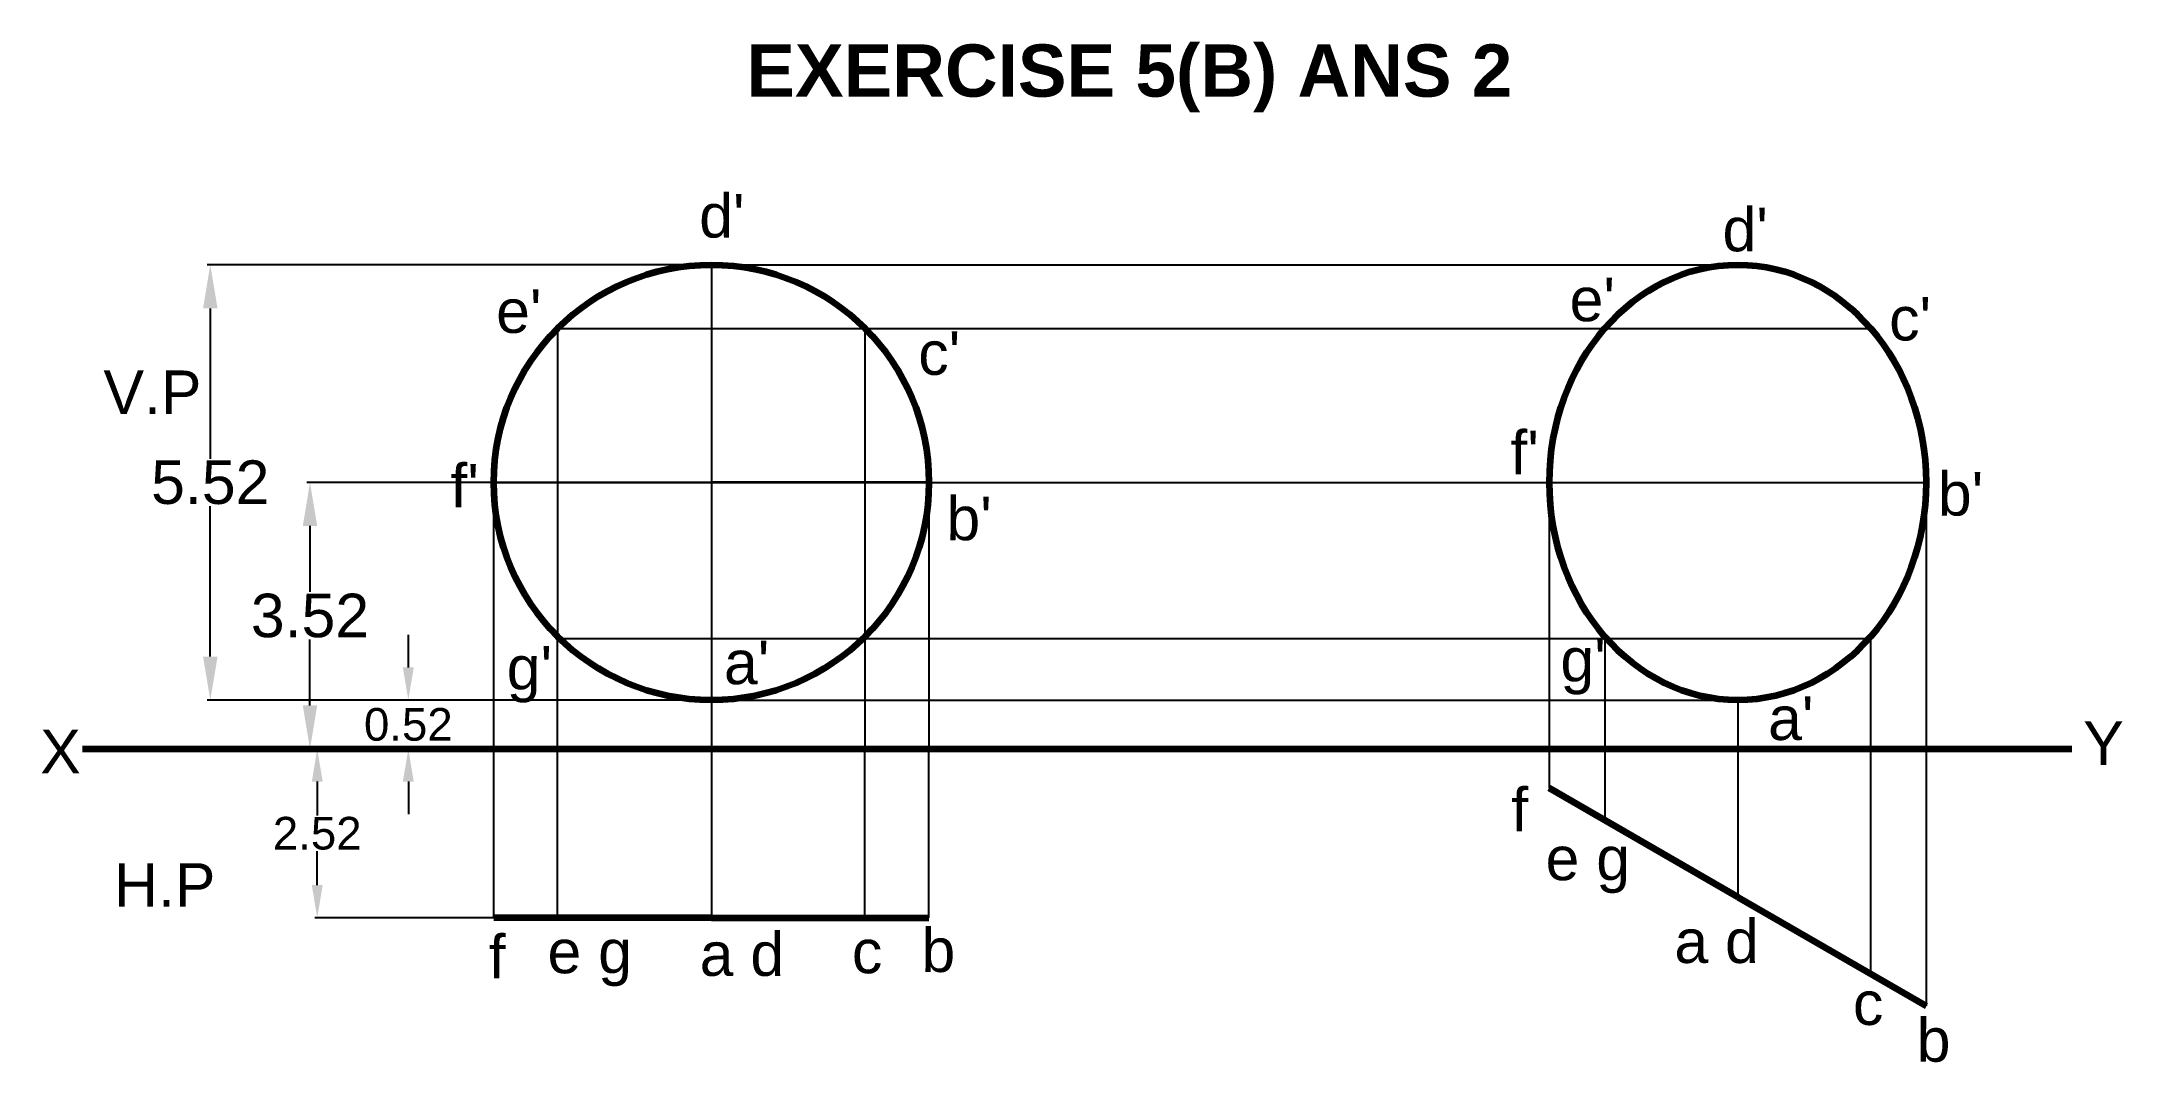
# Model space of a CAD drawing. Header units: centimetres. Extents: x 77.2 to 101.1, y 71.6 to 83.3.
import ezdxf

# ---------------------------------------------------------------- set-up
doc = ezdxf.new("R2010")
doc.units = ezdxf.units.CM
doc.header["$PDMODE"] = 35
doc.layers.add('thick continuous', color=7, linetype='Continuous', lineweight=30)
doc.styles.get("Standard").update_dxf_attribs({"font": 'arial.ttf'})
doc.dimstyles.get("Standard").update_dxf_attribs({"dimtxt": 2.5, "dimasz": 2.5, "dimexe": 0.18, "dimexo": 0.0625, "dimgap": 0.09, "dimtad": 0, "dimtih": 1, "dimtoh": 1, "dimdec": 1, "dimzin": 0, "dimdsep": 46, "dimtxsty": 'Standard', "dimcen": 0.09, "dimadec": 0, "dimazin": 0, "dimtfac": 1, "dimtdec": 1, "dimtofl": 0, "dimtmove": 0, "dimatfit": 3, "dimfxl": 1, "dimtolj": 1, "dimtzin": 0, "dimarcsym": 0})

# ---------------------------------------------------------------- blocks, each defined once
blk = doc.blocks.new('*D34')
at = {"layer": 'Defpoints', "color": 0}
for p in [(84.922, 78.272), (80.318, 75.211), (84.93, 75.211)]:
    blk.add_point(p, dxfattribs=at)
at = {"layer": 'thick continuous', "color": 0, "lineweight": -2}
for p, q in [((84.91, 78.272), (80.282, 78.272)), ((80.318, 77.772), (80.318, 77.015)), ((80.318, 75.711), (80.318, 76.468)), ((84.917, 75.211), (80.282, 75.211))]:
    blk.add_line(p, q, dxfattribs=at)
at = {"layer": 'thick continuous', "color": 0}
for points in [[(80.401, 77.772), (80.235, 77.772), (80.318, 78.272)], [(80.235, 75.711), (80.401, 75.711), (80.318, 75.211)]]:
    blk.add_solid(points, dxfattribs=at)
at = {"layer": 'thick continuous', "color": 0, "lineweight": -2, "insert": (80.318, 76.741), "char_height": 0.5, "attachment_point": 5}
blk.add_mtext('\\A1;3.52', dxfattribs=at)
blk = doc.blocks.new('*D36')
at = {"layer": 'Defpoints', "color": 0}
for p in [(84.93, 80.772), (79.172, 75.772), (84.93, 75.772)]:
    blk.add_point(p, dxfattribs=at)
at = {"layer": 'thick continuous', "color": 0, "lineweight": -2}
for p, q in [((84.917, 80.772), (79.136, 80.772)), ((79.172, 80.272), (79.172, 78.545)), ((79.172, 76.272), (79.172, 77.998)), ((84.917, 75.772), (79.136, 75.772))]:
    blk.add_line(p, q, dxfattribs=at)
at = {"layer": 'thick continuous', "color": 0}
for points in [[(79.256, 80.272), (79.089, 80.272), (79.172, 80.772)], [(79.089, 76.272), (79.256, 76.272), (79.172, 75.772)]]:
    blk.add_solid(points, dxfattribs=at)
at = {"layer": 'thick continuous', "color": 0, "lineweight": -2, "insert": (79.172, 78.272), "char_height": 0.5, "attachment_point": 5}
blk.add_mtext('\\A1;5.52', dxfattribs=at)
blk = doc.blocks.new('*D40')
at = {"layer": 'Defpoints', "color": 0}
for p in [(84.93, 75.772), (81.448, 75.211), (84.93, 75.211)]:
    blk.add_point(p, dxfattribs=at)
at = {"layer": 'thick continuous', "color": 0, "lineweight": -2}
for p, q in [((81.448, 76.147), (81.448, 76.522)), ((84.92, 75.772), (81.421, 75.772)), ((84.92, 75.211), (81.421, 75.211)), ((81.448, 74.836), (81.448, 74.461))]:
    blk.add_line(p, q, dxfattribs=at)
at = {"layer": 'thick continuous', "color": 0}
for points in [[(81.385, 76.147), (81.51, 76.147), (81.448, 75.772)], [(81.51, 74.836), (81.385, 74.836), (81.448, 75.211)]]:
    blk.add_solid(points, dxfattribs=at)
at = {"layer": 'thick continuous', "color": 0, "lineweight": -2, "insert": (81.448, 75.491), "char_height": 0.375, "attachment_point": 5}
blk.add_mtext('\\A1;0.52', dxfattribs=at)
blk = doc.blocks.new('*D41')
at = {"layer": 'Defpoints', "color": 0}
for p in [(84.93, 75.211), (80.401, 73.272), (84.93, 73.272)]:
    blk.add_point(p, dxfattribs=at)
at = {"layer": 'thick continuous', "color": 0, "lineweight": -2}
for p, q in [((84.92, 75.211), (80.374, 75.211)), ((80.401, 74.836), (80.401, 74.446)), ((80.401, 73.647), (80.401, 74.036)), ((84.92, 73.272), (80.374, 73.272))]:
    blk.add_line(p, q, dxfattribs=at)
at = {"layer": 'thick continuous', "color": 0}
for points in [[(80.464, 74.836), (80.339, 74.836), (80.401, 75.211)], [(80.339, 73.647), (80.464, 73.647), (80.401, 73.272)]]:
    blk.add_solid(points, dxfattribs=at)
at = {"layer": 'thick continuous', "color": 0, "insert": (80.401, 74.241), "char_height": 0.375, "attachment_point": 5}
blk.add_mtext('\\A1;2.52', dxfattribs=at)

msp = doc.modelspace()

# ---------------------------------------------------------------- linework, layer by layer
at = {"layer": 'thick continuous'}
for p, q in [((84.93, 80.777), (84.93, 80.772)), ((86.692, 80.039), (86.697, 80.045)), ((86.695, 80.039), (86.695, 80.042)), ((95.197, 80.043), (95.197, 80.039)), ((98.251, 80.043), (98.251, 80.039)), ((84.93, 78.272), (82.43, 78.272)), ((84.93, 78.277), (84.922, 78.272)), ((84.93, 78.272), (84.926, 78.275)), ((87.43, 78.277), (84.93, 78.277)), ((84.93, 78.277), (84.935, 78.272)), ((84.93, 78.277), (84.93, 78.272)), ((84.93, 78.272), (84.93, 78.272)), ((84.93, 78.272), (84.93, 78.272)), ((84.93, 78.272), (84.93, 78.272)), ((84.93, 78.272), (84.93, 78.272)), ((86.695, 78.272), (86.695, 78.277)), ((87.43, 78.266), (87.43, 78.277)), ((86.695, 76.512), (86.697, 76.509)), ((86.695, 76.501), (86.695, 76.512)), ((93.778, 75.211), (93.771, 75.214))]:
    msp.add_line(p, q, dxfattribs=at)
at = {"layer": 'thick continuous', "lineweight": -3}
for p, q in [((84.93, 80.772), (96.724, 80.772)), ((84.93, 80.772), (84.93, 75.211)), ((83.162, 80.039), (98.254, 80.039)), ((83.162, 80.039), (83.162, 76.504)), ((86.692, 80.039), (86.695, 75.211)), ((82.43, 73.272), (82.43, 78.272)), ((82.43, 78.272), (98.888, 78.272)), ((87.43, 78.266), (87.43, 75.211)), ((94.557, 78.272), (94.557, 74.761)), ((98.888, 78.272), (98.888, 72.261)), ((83.162, 73.272), (83.162, 76.504)), ((83.162, 76.481), (98.251, 76.481)), ((95.197, 76.5), (95.197, 74.391)), ((98.251, 76.501), (98.251, 72.628)), ((84.93, 75.772), (96.724, 75.772)), ((96.724, 75.772), (96.724, 73.51)), ((84.93, 75.211), (84.93, 73.272)), ((86.695, 73.272), (86.695, 75.211)), ((87.43, 73.272), (87.43, 75.211))]:
    msp.add_line(p, q, dxfattribs=at)
at = {"layer": 'thick continuous', "lineweight": 100}
for p, q in [((77.702, 75.211), (100.565, 75.211)), ((96.724, 73.51), (94.557, 74.761)), ((96.724, 73.51), (98.888, 72.261)), ((84.93, 73.272), (82.43, 73.272)), ((84.93, 73.272), (87.43, 73.272))]:
    msp.add_line(p, q, dxfattribs=at)
msp.add_circle((84.93, 78.272), 2.5, dxfattribs=at)
msp.add_ellipse((96.724, 78.272), major_axis=(0, 2.5), ratio=0.865421, dxfattribs=at)

# ---------------------------------------------------------------- texts
at = {"layer": 'thick continuous', "attachment_point": 1}
for s, width, gutter_width, insert, char_height in [('{\\fArial|b1|i0|c0|p34;EXERCISE 5(B) ANS 2}', 20.56085, 20.561, (85.332, 83.303), 0.6), ("\\pxt4;d'", 60.26937, 12.5, (84.79, 81.585), 0.5), ("\\pxt4;d'", 60.26937, 12.5, (96.549, 81.427), 0.5), ("e'", 60.26937, 12.5, (94.792, 80.624), 0.5), ("e'", 60.26937, 12.5, (82.457, 80.49), 0.5), ("c'", 60.26937, 12.5, (98.464, 80.403), 0.5), ("c'", 60.26937, 12.5, (87.308, 80.008), 0.5), ('V.P', 5.75911, 12.5, (77.945, 79.558), 0.5), ("f'", 60.26937, 12.5, (94.112, 78.867), 0.5), ("f'", 60.26937, 12.5, (81.932, 78.485), 0.5), ("b'", 60.26937, 12.5, (99.024, 78.392), 0.5), ("b'", 60.26937, 12.5, (87.631, 78.109), 0.5), ("g'", 60.26937, 12.5, (82.579, 76.393), 0.5), ("a'", 60.26937, 12.5, (85.075, 76.455), 0.5), ("g'", 60.26937, 12.5, (94.687, 76.485), 0.5), ("a'", 60.26937, 12.5, (97.073, 75.814), 0.5), ('X', 60.26937, 12.5, (77.218, 75.431), 0.5), ('Y', 60.26937, 12.5, (100.694, 75.527), 0.5), ('f', 60.26937, 12.5, (94.121, 74.764), 0.5), ('H.P', 5.75911, 12.5, (78.067, 73.899), 0.5), ('e g', 60.26937, 12.5, (94.516, 74.204), 0.5), ('b', 60.26937, 12.5, (87.344, 73.15), 0.5), ('a d', 60.26937, 12.5, (95.996, 73.253), 0.5), ('f', 60.26937, 12.5, (82.372, 73.075), 0.5), ('e g', 60.26937, 12.5, (83.047, 73.135), 0.5), ('a d', 60.26937, 12.5, (84.796, 73.105), 0.5), ('c', 60.26937, 12.5, (86.545, 73.135), 0.5), ('c', 60.26937, 12.5, (98.048, 72.541), 0.5), ('b', 60.26937, 12.5, (98.781, 72.119), 0.5)]:
    msp.add_mtext_dynamic_manual_height_columns(s, width=width, gutter_width=gutter_width, heights=[0], dxfattribs=dict(at, insert=insert, char_height=char_height))

# ---------------------------------------------------------------- dimensions: what is measured, and where the dimension line sits
at = {"layer": 'thick continuous', "lineweight": -2}
for base, p1, p2, text, picture, middle in [((79.172, 75.772), (84.93, 80.772), (84.93, 75.772), '5.52', '*D36', (79.172, 78.272)), ((80.318, 75.211), (84.922, 78.272), (84.93, 75.211), '3.52', '*D34', (80.318, 76.741))]:
    dim = msp.add_linear_dim(base=base, p1=p1, p2=p2, angle=90, text=text, dimstyle='Standard', override={"dimscale": 0.2}, dxfattribs=at)
    dim.commit()
    dim.dimension.update_dxf_attribs({"geometry": picture, "text_midpoint": middle})
dim = msp.add_linear_dim(base=(81.448, 75.211), p1=(84.93, 75.772), p2=(84.93, 75.211), angle=90, text='0.52', dimstyle='Standard', override={"dimscale": 0.15}, dxfattribs=at)
dim.commit()
dim.dimension.update_dxf_attribs({"geometry": '*D40', "text_midpoint": (81.448, 75.491), "dimtype": 160})
at = {"layer": 'thick continuous'}
dim = msp.add_linear_dim(base=(80.401, 73.272), p1=(84.93, 75.211), p2=(84.93, 73.272), angle=90, text='2.52', dimstyle='Standard', override={"dimscale": 0.15}, dxfattribs=at)
dim.commit()
dim.dimension.update_dxf_attribs({"geometry": '*D41', "text_midpoint": (80.401, 74.241)})

doc.saveas('drawing.dxf')
